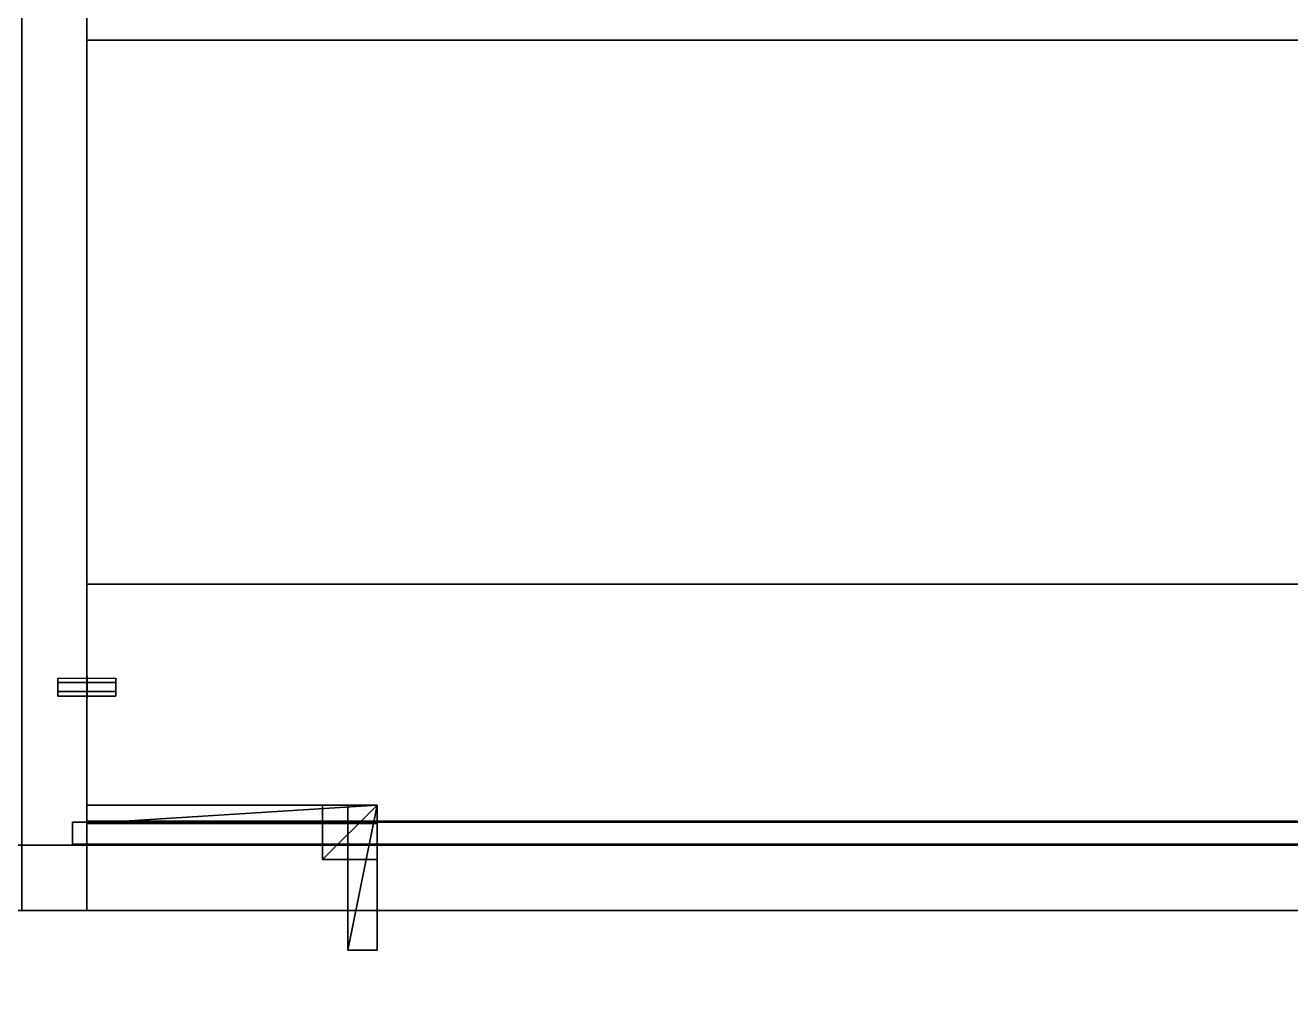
# Model space of a CAD drawing. Extents: x 0 to 5228, y -2725 to 0.
# Drawn here: x 3055.5 to 3404.5, y -2189.6 to -1920.9 of the extents above; entities that cross this region are included whole.
import ezdxf

# ---------------------------------------------------------------- set-up
doc = ezdxf.new("R2010")
doc.units = 0
for name, color, linetype in [('LAYER0', 7, 'CONTINUOUS'), ('LAYER1', 7, 'CONTINUOUS'), ('LAYER103', 7, 'CONTINUOUS'), ('LAYER107', 254, 'CONTINUOUS'), ('LAYER390', 251, 'CONTINUOUS'), ('LAYER394', 7, 'CONTINUOUS'), ('LAYER395', 7, 'CONTINUOUS'), ('LAYER397', 2, 'CONTINUOUS'), ('LAYER398', 7, 'CONTINUOUS'), ('LAYER399', 253, 'CONTINUOUS'), ('LAYER400', 253, 'CONTINUOUS'), ('LAYER401', 253, 'CONTINUOUS'), ('LAYER402', 253, 'CONTINUOUS'), ('LAYER403', 253, 'CONTINUOUS'), ('LAYER404', 253, 'CONTINUOUS'), ('LAYER405', 7, 'CONTINUOUS'), ('LAYER416', 7, 'CONTINUOUS'), ('LAYER417', 7, 'CONTINUOUS'), ('LAYER418', 7, 'CONTINUOUS'), ('LAYER420', 7, 'CONTINUOUS'), ('LAYER429', 7, 'CONTINUOUS'), ('LAYER430', 7, 'CONTINUOUS'), ('LAYER81', 7, 'CONTINUOUS'), ('LAYER82', 2, 'CONTINUOUS'), ('LAYER83', 7, 'CONTINUOUS'), ('LAYER84', 253, 'CONTINUOUS'), ('LAYER847', 7, 'CONTINUOUS'), ('LAYER85', 253, 'CONTINUOUS'), ('LAYER86', 253, 'CONTINUOUS'), ('LAYER87', 253, 'CONTINUOUS'), ('LAYER88', 253, 'CONTINUOUS'), ('LAYER89', 253, 'CONTINUOUS'), ('LAYER90', 7, 'CONTINUOUS'), ('LAYER91', 7, 'CONTINUOUS'), ('LAYER92', 7, 'CONTINUOUS'), ('LAYER94', 7, 'CONTINUOUS')]:
    doc.layers.add(name, color=color, linetype=linetype)

msp = doc.modelspace()

# ---------------------------------------------------------------- linework, layer by layer
at = {"layer": 'LAYER0', "invisible_edges": 1}
for points in [[(5227.5, 0), (0, -2725.14), (0, 0), (5227.5, 0)], [(5227.5, -2725.14, 5), (0, 0, 5), (0, -2725.14, 5), (5227.5, -2725.14, 5)], [(0, 0, 5), (5227.5, -2725.14, 5), (5227.5, 0, 5), (0, 0, 5)], [(0, -2725.14), (5227.5, 0), (5227.5, -2725.14), (0, -2725.14)]]:
    msp.add_3dface(points, dxfattribs=at)
at = {"layer": 'LAYER1'}
for points, invisible_edges in [([(5077.5, -2165, 5), (2281.5, -2315, 5), (2281.5, -2165, 5), (5077.5, -2165, 5)], 1), ([(2281.5, -2315, 5), (5077.5, -2165, 5), (5227.5, -2315, 5), (2281.5, -2315, 5)], 3), ([(2281.5, -2165, 2523), (5077.5, -2165, 5), (2281.5, -2165, 5), (2281.5, -2165, 2523)], 1), ([(5077.5, -2165, 5), (2281.5, -2165, 2523), (5077.5, -2165, 2523), (5077.5, -2165, 5)], 1)]:
    msp.add_3dface(points, dxfattribs=dict(at, invisible_edges=invisible_edges))
at = {"layer": 'LAYER103', "invisible_edges": 1}
for points in [[(3072.5, -2140.4, 2051), (3736.5, -1835, 2051), (3736.5, -2140.4, 2051), (3072.5, -2140.4, 2051)], [(3736.5, -1835, 2051), (3072.5, -2140.4, 2051), (3072.5, -1835, 2051), (3736.5, -1835, 2051)], [(3072.5, -2140.4, 2051), (3072.5, -1835, 2069), (3072.5, -1835, 2051), (3072.5, -2140.4, 2051)], [(3072.5, -1835, 2069), (3072.5, -2140.4, 2051), (3072.5, -2140.4, 2069), (3072.5, -1835, 2069)], [(3072.5, -1835, 2069), (3736.5, -2140.4, 2069), (3736.5, -1835, 2069), (3072.5, -1835, 2069)], [(3736.5, -2140.4, 2069), (3072.5, -1835, 2069), (3072.5, -2140.4, 2069), (3736.5, -2140.4, 2069)], [(3736.5, -2140.4, 2069), (3072.5, -2140.4, 2051), (3736.5, -2140.4, 2051), (3736.5, -2140.4, 2069)], [(3072.5, -2140.4, 2051), (3736.5, -2140.4, 2069), (3072.5, -2140.4, 2069), (3072.5, -2140.4, 2051)]]:
    msp.add_3dface(points, dxfattribs=at)
at = {"layer": 'LAYER107'}
for points in [[(3064.5, -2100.9, 2048.5), (3064.5, -2105.9, 2048.5), (3064.5, -2104.65, 2050.665), (3064.5, -2102.15, 2050.665)], [(3064.5, -2100.9, 2048.5), (3064.5, -2102.15, 2046.335), (3064.5, -2104.65, 2046.335), (3064.5, -2105.9, 2048.5)], [(3072.45, -2106.4, 2048.5), (3072.45, -2100.4, 2048.5), (3072.45, -2101.9, 2051.098), (3072.45, -2104.9, 2051.098)], [(3072.45, -2106.4, 2048.5), (3072.45, -2100.4, 2048.5), (3072.45, -2101.9, 2045.902), (3072.45, -2104.9, 2045.902)], [(3072.55, -2106.4, 2048.5), (3072.55, -2100.4, 2048.5), (3072.55, -2101.9, 2051.098), (3072.55, -2104.9, 2051.098)], [(3072.55, -2106.4, 2048.5), (3072.55, -2100.4, 2048.5), (3072.55, -2101.9, 2045.902), (3072.55, -2104.9, 2045.902)], [(3080.5, -2100.9, 2048.5), (3080.5, -2105.9, 2048.5), (3080.5, -2104.65, 2050.665), (3080.5, -2102.15, 2050.665)], [(3080.5, -2100.9, 2048.5), (3080.5, -2102.15, 2046.335), (3080.5, -2104.65, 2046.335), (3080.5, -2105.9, 2048.5)]]:
    msp.add_3dface(points, dxfattribs=at)
at = {"layer": 'LAYER390', "invisible_edges": 1}
for points in [[(3784.5, -2165, 1645), (3054.5, -1815, 1645), (3054.5, -2165, 1645), (3784.5, -2165, 1645)], [(3054.5, -1815, 1645), (3784.5, -2165, 1645), (3784.5, -1815, 1645), (3054.5, -1815, 1645)], [(3784.5, -1815, 1627), (3054.5, -2165, 1627), (3054.5, -1815, 1627), (3784.5, -1815, 1627)], [(3054.5, -2165, 1627), (3784.5, -1815, 1627), (3784.5, -2165, 1627), (3054.5, -2165, 1627)], [(3054.5, -2165, 1627), (3784.5, -2165, 1645), (3054.5, -2165, 1645), (3054.5, -2165, 1627)], [(3784.5, -2165, 1645), (3054.5, -2165, 1627), (3784.5, -2165, 1627), (3784.5, -2165, 1645)]]:
    msp.add_3dface(points, dxfattribs=at)
at = {"layer": 'LAYER394'}
for points, invisible_edges in [([(3784.5, -1565, 885), (2281.5, -2165, 885), (2281.5, -1565, 885), (3784.5, -1565, 885)], 3), ([(2281.5, -2165, 885), (3784.5, -1565, 885), (3784.5, -2165, 885), (2281.5, -2165, 885)], 1), ([(2281.5, -1565, 940), (2281.5, -2165, 940), (3784.5, -2165, 940), (2281.5, -1565, 940)], 5), ([(2281.5, -1565, 940), (3784.5, -2165, 940), (3784.5, -1565, 940), (2281.5, -1565, 940)], 1), ([(3784.5, -2165, 940), (2281.5, -2165, 885), (3784.5, -2165, 885), (3784.5, -2165, 940)], 1), ([(2281.5, -2165, 885), (3784.5, -2165, 940), (2281.5, -2165, 940), (2281.5, -2165, 885)], 1)]:
    msp.add_3dface(points, dxfattribs=dict(at, invisible_edges=invisible_edges))
at = {"layer": 'LAYER395'}
for points, invisible_edges in [([(3766.5, -2147, 940), (2281.5, -2165, 940), (2281.5, -2147, 940), (3766.5, -2147, 940)], 1), ([(2281.5, -2165, 940), (3766.5, -2147, 940), (3784.5, -2165, 940), (2281.5, -2165, 940)], 3), ([(2281.5, -2147, 1040), (3766.5, -2147, 940), (2281.5, -2147, 940), (2281.5, -2147, 1040)], 1), ([(3766.5, -2147, 940), (2281.5, -2147, 1040), (3766.5, -2147, 1040), (3766.5, -2147, 940)], 1), ([(3784.5, -2165, 1040), (2281.5, -2147, 1040), (2281.5, -2165, 1040), (3784.5, -2165, 1040)], 1), ([(2281.5, -2147, 1040), (3784.5, -2165, 1040), (3766.5, -2147, 1040), (2281.5, -2147, 1040)], 3), ([(3784.5, -2165, 1040), (2281.5, -2165, 940), (3784.5, -2165, 940), (3784.5, -2165, 1040)], 1), ([(2281.5, -2165, 940), (3784.5, -2165, 1040), (2281.5, -2165, 1040), (2281.5, -2165, 940)], 1)]:
    msp.add_3dface(points, dxfattribs=dict(at, invisible_edges=invisible_edges))
at = {"layer": 'LAYER397'}
for points in [[(3072.5, -2136, 821), (3072.5, -2141, 821), (3072.5, -2136, 844), (3072.5, -2136, 821)], [(3072.5, -2136, 844), (3072.5, -2141, 821), (3072.5, -2141, 844), (3072.5, -2136, 844)], [(3072.5, -2136, 844), (3072.5, -2141, 844), (3152.5, -2136, 844), (3072.5, -2136, 844)], [(3152.5, -2136, 844), (3072.5, -2141, 844), (3152.5, -2141, 844), (3152.5, -2136, 844)], [(3072.5, -2136, 844), (3152.5, -2136, 844), (3072.5, -2136, 821), (3072.5, -2136, 844)], [(3072.5, -2136, 821), (3152.5, -2136, 844), (3152.5, -2136, 821), (3072.5, -2136, 821)], [(3072.5, -2136, 821), (3152.5, -2136, 821), (3072.5, -2141, 821), (3072.5, -2136, 821)], [(3072.5, -2141, 821), (3152.5, -2136, 821), (3152.5, -2141, 821), (3072.5, -2141, 821)], [(3152.5, -2136, 844), (3152.5, -2141, 844), (3152.5, -2136, 821), (3152.5, -2136, 844)], [(3152.5, -2136, 821), (3152.5, -2141, 844), (3152.5, -2141, 821), (3152.5, -2136, 821)], [(3072.5, -2141, 821), (3152.5, -2141, 821), (3072.5, -2141, 844), (3072.5, -2141, 821)], [(3072.5, -2141, 844), (3152.5, -2141, 821), (3152.5, -2141, 844), (3072.5, -2141, 844)]]:
    msp.add_3dface(points, dxfattribs=at)
at = {"layer": 'LAYER398', "invisible_edges": 1}
for points in [[(3152.5, -2136, 821), (3072.5, -2136, 844), (3152.5, -2136, 844), (3152.5, -2136, 821)], [(3072.5, -2136, 844), (3152.5, -2136, 821), (3072.5, -2136, 821), (3072.5, -2136, 844)], [(3152.5, -2141, 844), (3072.5, -2136, 844), (3072.5, -2141, 844), (3152.5, -2141, 844)], [(3072.5, -2136, 844), (3152.5, -2141, 844), (3152.5, -2136, 844), (3072.5, -2136, 844)], [(3072.5, -2141, 821), (3072.5, -2136, 844), (3072.5, -2136, 821), (3072.5, -2141, 821)], [(3072.5, -2136, 844), (3072.5, -2141, 821), (3072.5, -2141, 844), (3072.5, -2136, 844)], [(3152.5, -2136, 821), (3072.5, -2141, 821), (3072.5, -2136, 821), (3152.5, -2136, 821)], [(3072.5, -2141, 821), (3152.5, -2136, 821), (3152.5, -2141, 821), (3072.5, -2141, 821)], [(3152.5, -2141, 844), (3152.5, -2136, 821), (3152.5, -2136, 844), (3152.5, -2141, 844)], [(3152.5, -2136, 821), (3152.5, -2141, 844), (3152.5, -2141, 821), (3152.5, -2136, 821)], [(3072.5, -2141, 821), (3152.5, -2141, 844), (3072.5, -2141, 844), (3072.5, -2141, 821)], [(3152.5, -2141, 844), (3072.5, -2141, 821), (3152.5, -2141, 821), (3152.5, -2141, 844)]]:
    msp.add_3dface(points, dxfattribs=at)
at = {"layer": 'LAYER399'}
for points in [[(3137.5, -2136, 829), (3137.5, -2151, 829), (3137.5, -2136, 844), (3137.5, -2136, 829)], [(3137.5, -2136, 844), (3137.5, -2151, 829), (3137.5, -2151, 844), (3137.5, -2136, 844)], [(3137.5, -2136, 844), (3137.5, -2151, 844), (3152.5, -2136, 844), (3137.5, -2136, 844)], [(3152.5, -2136, 844), (3137.5, -2151, 844), (3152.5, -2151, 844), (3152.5, -2136, 844)], [(3137.5, -2136, 844), (3152.5, -2136, 844), (3137.5, -2136, 829), (3137.5, -2136, 844)], [(3137.5, -2136, 829), (3152.5, -2136, 844), (3152.5, -2136, 829), (3137.5, -2136, 829)], [(3137.5, -2136, 829), (3152.5, -2136, 829), (3137.5, -2151, 829), (3137.5, -2136, 829)], [(3137.5, -2151, 829), (3152.5, -2136, 829), (3152.5, -2151, 829), (3137.5, -2151, 829)], [(3152.5, -2136, 844), (3152.5, -2151, 844), (3152.5, -2136, 829), (3152.5, -2136, 844)], [(3152.5, -2136, 829), (3152.5, -2151, 844), (3152.5, -2151, 829), (3152.5, -2136, 829)], [(3137.5, -2151, 829), (3152.5, -2151, 829), (3137.5, -2151, 844), (3137.5, -2151, 829)], [(3137.5, -2151, 844), (3152.5, -2151, 829), (3152.5, -2151, 844), (3137.5, -2151, 844)]]:
    msp.add_3dface(points, dxfattribs=at)
at = {"layer": 'LAYER400'}
for points in [[(3137.5, -2136, 829), (3137.5, -2151, 829), (3137.5, -2136, 844), (3137.5, -2136, 829)], [(3137.5, -2136, 844), (3137.5, -2151, 829), (3137.5, -2151, 844), (3137.5, -2136, 844)], [(3137.5, -2136, 844), (3137.5, -2151, 844), (3152.5, -2136, 844), (3137.5, -2136, 844)], [(3152.5, -2136, 844), (3137.5, -2151, 844), (3152.5, -2151, 844), (3152.5, -2136, 844)], [(3137.5, -2136, 844), (3152.5, -2136, 844), (3137.5, -2136, 829), (3137.5, -2136, 844)], [(3137.5, -2136, 829), (3152.5, -2136, 844), (3152.5, -2136, 829), (3137.5, -2136, 829)], [(3137.5, -2136, 829), (3152.5, -2136, 829), (3137.5, -2151, 829), (3137.5, -2136, 829)], [(3137.5, -2151, 829), (3152.5, -2136, 829), (3152.5, -2151, 829), (3137.5, -2151, 829)], [(3152.5, -2136, 844), (3152.5, -2151, 844), (3152.5, -2136, 829), (3152.5, -2136, 844)], [(3152.5, -2136, 829), (3152.5, -2151, 844), (3152.5, -2151, 829), (3152.5, -2136, 829)], [(3137.5, -2151, 829), (3152.5, -2151, 829), (3137.5, -2151, 844), (3137.5, -2151, 829)], [(3137.5, -2151, 844), (3152.5, -2151, 829), (3152.5, -2151, 844), (3137.5, -2151, 844)]]:
    msp.add_3dface(points, dxfattribs=at)
at = {"layer": 'LAYER401'}
for points in [[(3137.5, -2136, 829), (3137.5, -2151, 829), (3137.5, -2136, 844), (3137.5, -2136, 829)], [(3137.5, -2136, 844), (3137.5, -2151, 829), (3137.5, -2151, 844), (3137.5, -2136, 844)], [(3137.5, -2136, 844), (3137.5, -2151, 844), (3152.5, -2136, 844), (3137.5, -2136, 844)], [(3152.5, -2136, 844), (3137.5, -2151, 844), (3152.5, -2151, 844), (3152.5, -2136, 844)], [(3137.5, -2136, 844), (3152.5, -2136, 844), (3137.5, -2136, 829), (3137.5, -2136, 844)], [(3137.5, -2136, 829), (3152.5, -2136, 844), (3152.5, -2136, 829), (3137.5, -2136, 829)], [(3137.5, -2136, 829), (3152.5, -2136, 829), (3137.5, -2151, 829), (3137.5, -2136, 829)], [(3137.5, -2151, 829), (3152.5, -2136, 829), (3152.5, -2151, 829), (3137.5, -2151, 829)], [(3152.5, -2136, 844), (3152.5, -2151, 844), (3152.5, -2136, 829), (3152.5, -2136, 844)], [(3152.5, -2136, 829), (3152.5, -2151, 844), (3152.5, -2151, 829), (3152.5, -2136, 829)], [(3137.5, -2151, 829), (3152.5, -2151, 829), (3137.5, -2151, 844), (3137.5, -2151, 829)], [(3137.5, -2151, 844), (3152.5, -2151, 829), (3152.5, -2151, 844), (3137.5, -2151, 844)]]:
    msp.add_3dface(points, dxfattribs=at)
at = {"layer": 'LAYER402'}
for points in [[(3137.5, -2136, 829), (3137.5, -2151, 829), (3137.5, -2136, 844), (3137.5, -2136, 829)], [(3137.5, -2136, 844), (3137.5, -2151, 829), (3137.5, -2151, 844), (3137.5, -2136, 844)], [(3137.5, -2136, 844), (3137.5, -2151, 844), (3152.5, -2136, 844), (3137.5, -2136, 844)], [(3152.5, -2136, 844), (3137.5, -2151, 844), (3152.5, -2151, 844), (3152.5, -2136, 844)], [(3137.5, -2136, 844), (3152.5, -2136, 844), (3137.5, -2136, 829), (3137.5, -2136, 844)], [(3137.5, -2136, 829), (3152.5, -2136, 844), (3152.5, -2136, 829), (3137.5, -2136, 829)], [(3137.5, -2136, 829), (3152.5, -2136, 829), (3137.5, -2151, 829), (3137.5, -2136, 829)], [(3137.5, -2151, 829), (3152.5, -2136, 829), (3152.5, -2151, 829), (3137.5, -2151, 829)], [(3152.5, -2136, 844), (3152.5, -2151, 844), (3152.5, -2136, 829), (3152.5, -2136, 844)], [(3152.5, -2136, 829), (3152.5, -2151, 844), (3152.5, -2151, 829), (3152.5, -2136, 829)], [(3137.5, -2151, 829), (3152.5, -2151, 829), (3137.5, -2151, 844), (3137.5, -2151, 829)], [(3137.5, -2151, 844), (3152.5, -2151, 829), (3152.5, -2151, 844), (3137.5, -2151, 844)]]:
    msp.add_3dface(points, dxfattribs=at)
at = {"layer": 'LAYER403'}
for points in [[(3144.5, -2136, 836), (3144.5, -2176, 836), (3144.5, -2136, 844), (3144.5, -2136, 836)], [(3144.5, -2136, 844), (3144.5, -2176, 836), (3144.5, -2176, 844), (3144.5, -2136, 844)], [(3144.5, -2136, 844), (3144.5, -2176, 844), (3152.5, -2136, 844), (3144.5, -2136, 844)], [(3152.5, -2136, 844), (3144.5, -2176, 844), (3152.5, -2176, 844), (3152.5, -2136, 844)], [(3144.5, -2136, 844), (3152.5, -2136, 844), (3144.5, -2136, 836), (3144.5, -2136, 844)], [(3144.5, -2136, 836), (3152.5, -2136, 844), (3152.5, -2136, 836), (3144.5, -2136, 836)], [(3144.5, -2136, 836), (3152.5, -2136, 836), (3144.5, -2176, 836), (3144.5, -2136, 836)], [(3144.5, -2176, 836), (3152.5, -2136, 836), (3152.5, -2176, 836), (3144.5, -2176, 836)], [(3152.5, -2136, 844), (3152.5, -2176, 844), (3152.5, -2136, 836), (3152.5, -2136, 844)], [(3152.5, -2136, 836), (3152.5, -2176, 844), (3152.5, -2176, 836), (3152.5, -2136, 836)], [(3144.5, -2176, 836), (3152.5, -2176, 836), (3144.5, -2176, 844), (3144.5, -2176, 836)], [(3144.5, -2176, 844), (3152.5, -2176, 836), (3152.5, -2176, 844), (3144.5, -2176, 844)]]:
    msp.add_3dface(points, dxfattribs=at)
at = {"layer": 'LAYER404'}
for points in [[(3072.5, -2136, 828), (3072.5, -2141, 828), (3072.5, -2136, 844), (3072.5, -2136, 828)], [(3072.5, -2136, 844), (3072.5, -2141, 828), (3072.5, -2141, 844), (3072.5, -2136, 844)], [(3072.5, -2136, 844), (3072.5, -2141, 844), (3152.5, -2136, 844), (3072.5, -2136, 844)], [(3152.5, -2136, 844), (3072.5, -2141, 844), (3152.5, -2141, 844), (3152.5, -2136, 844)], [(3072.5, -2136, 844), (3152.5, -2136, 844), (3072.5, -2136, 828), (3072.5, -2136, 844)], [(3072.5, -2136, 828), (3152.5, -2136, 844), (3152.5, -2136, 828), (3072.5, -2136, 828)], [(3072.5, -2136, 828), (3152.5, -2136, 828), (3072.5, -2141, 828), (3072.5, -2136, 828)], [(3072.5, -2141, 828), (3152.5, -2136, 828), (3152.5, -2141, 828), (3072.5, -2141, 828)], [(3152.5, -2136, 844), (3152.5, -2141, 844), (3152.5, -2136, 828), (3152.5, -2136, 844)], [(3152.5, -2136, 828), (3152.5, -2141, 844), (3152.5, -2141, 828), (3152.5, -2136, 828)], [(3072.5, -2141, 828), (3152.5, -2141, 828), (3072.5, -2141, 844), (3072.5, -2141, 828)], [(3072.5, -2141, 844), (3152.5, -2141, 828), (3152.5, -2141, 844), (3072.5, -2141, 844)]]:
    msp.add_3dface(points, dxfattribs=at)
at = {"layer": 'LAYER405', "invisible_edges": 1}
for points in [[(3072.5, -2165, 156), (3736.5, -1595, 156), (3736.5, -2165, 156), (3072.5, -2165, 156)], [(3736.5, -1595, 156), (3072.5, -2165, 156), (3072.5, -1595, 156), (3736.5, -1595, 156)], [(3072.5, -2165, 156), (3072.5, -1595, 174), (3072.5, -1595, 156), (3072.5, -2165, 156)], [(3072.5, -1595, 174), (3072.5, -2165, 156), (3072.5, -2165, 174), (3072.5, -1595, 174)], [(3072.5, -1595, 174), (3736.5, -2165, 174), (3736.5, -1595, 174), (3072.5, -1595, 174)], [(3736.5, -2165, 174), (3072.5, -1595, 174), (3072.5, -2165, 174), (3736.5, -2165, 174)], [(3736.5, -2165, 174), (3072.5, -2165, 156), (3736.5, -2165, 156), (3736.5, -2165, 174)], [(3072.5, -2165, 156), (3736.5, -2165, 174), (3072.5, -2165, 174), (3072.5, -2165, 156)]]:
    msp.add_3dface(points, dxfattribs=at)
at = {"layer": 'LAYER416', "invisible_edges": 1}
for points in [[(3736.5, -2075, 235), (3072.5, -1925, 235), (3072.5, -2075, 235), (3736.5, -2075, 235)], [(3072.5, -1925, 235), (3736.5, -2075, 235), (3736.5, -1925, 235), (3072.5, -1925, 235)], [(3072.5, -2075, 217), (3072.5, -1925, 235), (3072.5, -1925, 217), (3072.5, -2075, 217)], [(3072.5, -1925, 235), (3072.5, -2075, 217), (3072.5, -2075, 235), (3072.5, -1925, 235)], [(3736.5, -1925, 217), (3072.5, -1925, 235), (3736.5, -1925, 235), (3736.5, -1925, 217)], [(3072.5, -1925, 235), (3736.5, -1925, 217), (3072.5, -1925, 217), (3072.5, -1925, 235)], [(3736.5, -1925, 217), (3072.5, -2075, 217), (3072.5, -1925, 217), (3736.5, -1925, 217)], [(3072.5, -2075, 217), (3736.5, -1925, 217), (3736.5, -2075, 217), (3072.5, -2075, 217)], [(3072.5, -2075, 217), (3736.5, -2075, 235), (3072.5, -2075, 235), (3072.5, -2075, 217)], [(3736.5, -2075, 235), (3072.5, -2075, 217), (3736.5, -2075, 217), (3736.5, -2075, 235)]]:
    msp.add_3dface(points, dxfattribs=at)
at = {"layer": 'LAYER417', "invisible_edges": 1}
for points in [[(3736.5, -2075, 217), (3072.5, -1925, 217), (3072.5, -2075, 217), (3736.5, -2075, 217)], [(3072.5, -1925, 217), (3736.5, -2075, 217), (3736.5, -1925, 217), (3072.5, -1925, 217)], [(3072.5, -2075, 199), (3072.5, -1925, 217), (3072.5, -1925, 199), (3072.5, -2075, 199)], [(3072.5, -1925, 217), (3072.5, -2075, 199), (3072.5, -2075, 217), (3072.5, -1925, 217)], [(3736.5, -1925, 199), (3072.5, -1925, 217), (3736.5, -1925, 217), (3736.5, -1925, 199)], [(3072.5, -1925, 217), (3736.5, -1925, 199), (3072.5, -1925, 199), (3072.5, -1925, 217)], [(3736.5, -1925, 199), (3072.5, -2075, 199), (3072.5, -1925, 199), (3736.5, -1925, 199)], [(3072.5, -2075, 199), (3736.5, -1925, 199), (3736.5, -2075, 199), (3072.5, -2075, 199)], [(3072.5, -2075, 199), (3736.5, -2075, 217), (3072.5, -2075, 217), (3072.5, -2075, 199)], [(3736.5, -2075, 217), (3072.5, -2075, 199), (3736.5, -2075, 199), (3736.5, -2075, 217)]]:
    msp.add_3dface(points, dxfattribs=at)
at = {"layer": 'LAYER418', "invisible_edges": 1}
for points in [[(3736.5, -2075, 253), (3072.5, -1925, 253), (3072.5, -2075, 253), (3736.5, -2075, 253)], [(3072.5, -1925, 253), (3736.5, -2075, 253), (3736.5, -1925, 253), (3072.5, -1925, 253)], [(3072.5, -2075, 235), (3072.5, -1925, 253), (3072.5, -1925, 235), (3072.5, -2075, 235)], [(3072.5, -1925, 253), (3072.5, -2075, 235), (3072.5, -2075, 253), (3072.5, -1925, 253)], [(3736.5, -1925, 235), (3072.5, -1925, 253), (3736.5, -1925, 253), (3736.5, -1925, 235)], [(3072.5, -1925, 253), (3736.5, -1925, 235), (3072.5, -1925, 235), (3072.5, -1925, 253)], [(3736.5, -1925, 235), (3072.5, -2075, 235), (3072.5, -1925, 235), (3736.5, -1925, 235)], [(3072.5, -2075, 235), (3736.5, -1925, 235), (3736.5, -2075, 235), (3072.5, -2075, 235)], [(3072.5, -2075, 235), (3736.5, -2075, 253), (3072.5, -2075, 253), (3072.5, -2075, 235)], [(3736.5, -2075, 253), (3072.5, -2075, 235), (3736.5, -2075, 235), (3736.5, -2075, 253)]]:
    msp.add_3dface(points, dxfattribs=at)
at = {"layer": 'LAYER420', "invisible_edges": 1}
for points in [[(3072.5, -2165, 155), (3054.5, -1595, 155), (3072.5, -1595, 155), (3072.5, -2165, 155)], [(3054.5, -1595, 155), (3072.5, -2165, 155), (3054.5, -2165, 155), (3054.5, -1595, 155)], [(3054.5, -2165, 885), (3072.5, -1595, 885), (3054.5, -1595, 885), (3054.5, -2165, 885)], [(3072.5, -1595, 885), (3054.5, -2165, 885), (3072.5, -2165, 885), (3072.5, -1595, 885)], [(3072.5, -2165, 155), (3072.5, -1595, 885), (3072.5, -2165, 885), (3072.5, -2165, 155)], [(3072.5, -1595, 885), (3072.5, -2165, 155), (3072.5, -1595, 155), (3072.5, -1595, 885)], [(3054.5, -2165, 885), (3072.5, -2165, 155), (3072.5, -2165, 885), (3054.5, -2165, 885)], [(3072.5, -2165, 155), (3054.5, -2165, 885), (3054.5, -2165, 155), (3072.5, -2165, 155)]]:
    msp.add_3dface(points, dxfattribs=at)
at = {"layer": 'LAYER429', "invisible_edges": 1}
for points in [[(3068.5, -2140.7, 170), (3068.5, -2146.7, 884.5), (3068.5, -2140.7, 884.5), (3068.5, -2140.7, 170)], [(3068.5, -2146.7, 884.5), (3068.5, -2140.7, 170), (3068.5, -2146.7, 170), (3068.5, -2146.7, 884.5)], [(3740.5, -2140.7, 884.5), (3068.5, -2146.7, 884.5), (3740.5, -2146.7, 884.5), (3740.5, -2140.7, 884.5)], [(3068.5, -2146.7, 884.5), (3740.5, -2140.7, 884.5), (3068.5, -2140.7, 884.5), (3068.5, -2146.7, 884.5)], [(3068.5, -2140.7, 170), (3740.5, -2146.7, 170), (3068.5, -2146.7, 170), (3068.5, -2140.7, 170)], [(3740.5, -2146.7, 170), (3068.5, -2140.7, 170), (3740.5, -2140.7, 170), (3740.5, -2146.7, 170)], [(3740.5, -2140.7, 884.5), (3068.5, -2140.7, 170), (3068.5, -2140.7, 884.5), (3740.5, -2140.7, 884.5)], [(3068.5, -2140.7, 170), (3740.5, -2140.7, 884.5), (3740.5, -2140.7, 170), (3068.5, -2140.7, 170)], [(3740.5, -2146.7, 170), (3068.5, -2146.7, 884.5), (3068.5, -2146.7, 170), (3740.5, -2146.7, 170)], [(3068.5, -2146.7, 884.5), (3740.5, -2146.7, 170), (3740.5, -2146.7, 884.5), (3068.5, -2146.7, 884.5)]]:
    msp.add_3dface(points, dxfattribs=at)
at = {"layer": 'LAYER430', "invisible_edges": 1}
for points in [[(3072.5, -2147, 764.5), (3072.5, -2165, 884.5), (3072.5, -2147, 884.5), (3072.5, -2147, 764.5)], [(3072.5, -2165, 884.5), (3072.5, -2147, 764.5), (3072.5, -2165, 764.5), (3072.5, -2165, 884.5)], [(3736.5, -2147, 884.5), (3072.5, -2165, 884.5), (3736.5, -2165, 884.5), (3736.5, -2147, 884.5)], [(3072.5, -2165, 884.5), (3736.5, -2147, 884.5), (3072.5, -2147, 884.5), (3072.5, -2165, 884.5)], [(3072.5, -2147, 764.5), (3736.5, -2165, 764.5), (3072.5, -2165, 764.5), (3072.5, -2147, 764.5)], [(3736.5, -2165, 764.5), (3072.5, -2147, 764.5), (3736.5, -2147, 764.5), (3736.5, -2165, 764.5)], [(3736.5, -2147, 884.5), (3072.5, -2147, 764.5), (3072.5, -2147, 884.5), (3736.5, -2147, 884.5)], [(3072.5, -2147, 764.5), (3736.5, -2147, 884.5), (3736.5, -2147, 764.5), (3072.5, -2147, 764.5)], [(3736.5, -2165, 764.5), (3072.5, -2165, 884.5), (3072.5, -2165, 764.5), (3736.5, -2165, 764.5)], [(3072.5, -2165, 884.5), (3736.5, -2165, 764.5), (3736.5, -2165, 884.5), (3072.5, -2165, 884.5)]]:
    msp.add_3dface(points, dxfattribs=at)
at = {"layer": 'LAYER81', "invisible_edges": 1}
for points in [[(3072.5, -2147, 2336), (3736.5, -2165, 2336), (3072.5, -2165, 2336), (3072.5, -2147, 2336)], [(3736.5, -2165, 2336), (3072.5, -2147, 2336), (3736.5, -2147, 2336), (3736.5, -2165, 2336)], [(3072.5, -2165, 2456), (3072.5, -2147, 2336), (3072.5, -2165, 2336), (3072.5, -2165, 2456)], [(3072.5, -2147, 2336), (3072.5, -2165, 2456), (3072.5, -2147, 2456), (3072.5, -2147, 2336)], [(3736.5, -2147, 2456), (3072.5, -2165, 2456), (3736.5, -2165, 2456), (3736.5, -2147, 2456)], [(3072.5, -2165, 2456), (3736.5, -2147, 2456), (3072.5, -2147, 2456), (3072.5, -2165, 2456)], [(3072.5, -2147, 2336), (3736.5, -2147, 2456), (3736.5, -2147, 2336), (3072.5, -2147, 2336)], [(3736.5, -2147, 2456), (3072.5, -2147, 2336), (3072.5, -2147, 2456), (3736.5, -2147, 2456)], [(3072.5, -2165, 2456), (3736.5, -2165, 2336), (3736.5, -2165, 2456), (3072.5, -2165, 2456)], [(3736.5, -2165, 2336), (3072.5, -2165, 2456), (3072.5, -2165, 2336), (3736.5, -2165, 2336)]]:
    msp.add_3dface(points, dxfattribs=at)
at = {"layer": 'LAYER82'}
for points in [[(3072.5, -2136, 2410), (3072.5, -2141, 2410), (3072.5, -2136, 2433), (3072.5, -2136, 2410)], [(3072.5, -2136, 2433), (3072.5, -2141, 2410), (3072.5, -2141, 2433), (3072.5, -2136, 2433)], [(3072.5, -2136, 2433), (3072.5, -2141, 2433), (3152.5, -2136, 2433), (3072.5, -2136, 2433)], [(3152.5, -2136, 2433), (3072.5, -2141, 2433), (3152.5, -2141, 2433), (3152.5, -2136, 2433)], [(3072.5, -2136, 2433), (3152.5, -2136, 2433), (3072.5, -2136, 2410), (3072.5, -2136, 2433)], [(3072.5, -2136, 2410), (3152.5, -2136, 2433), (3152.5, -2136, 2410), (3072.5, -2136, 2410)], [(3072.5, -2136, 2410), (3152.5, -2136, 2410), (3072.5, -2141, 2410), (3072.5, -2136, 2410)], [(3072.5, -2141, 2410), (3152.5, -2136, 2410), (3152.5, -2141, 2410), (3072.5, -2141, 2410)], [(3152.5, -2136, 2433), (3152.5, -2141, 2433), (3152.5, -2136, 2410), (3152.5, -2136, 2433)], [(3152.5, -2136, 2410), (3152.5, -2141, 2433), (3152.5, -2141, 2410), (3152.5, -2136, 2410)], [(3072.5, -2141, 2410), (3152.5, -2141, 2410), (3072.5, -2141, 2433), (3072.5, -2141, 2410)], [(3072.5, -2141, 2433), (3152.5, -2141, 2410), (3152.5, -2141, 2433), (3072.5, -2141, 2433)]]:
    msp.add_3dface(points, dxfattribs=at)
at = {"layer": 'LAYER83', "invisible_edges": 1}
for points in [[(3152.5, -2136, 2410), (3072.5, -2136, 2433), (3152.5, -2136, 2433), (3152.5, -2136, 2410)], [(3072.5, -2136, 2433), (3152.5, -2136, 2410), (3072.5, -2136, 2410), (3072.5, -2136, 2433)], [(3152.5, -2141, 2433), (3072.5, -2136, 2433), (3072.5, -2141, 2433), (3152.5, -2141, 2433)], [(3072.5, -2136, 2433), (3152.5, -2141, 2433), (3152.5, -2136, 2433), (3072.5, -2136, 2433)], [(3072.5, -2141, 2410), (3072.5, -2136, 2433), (3072.5, -2136, 2410), (3072.5, -2141, 2410)], [(3072.5, -2136, 2433), (3072.5, -2141, 2410), (3072.5, -2141, 2433), (3072.5, -2136, 2433)], [(3152.5, -2136, 2410), (3072.5, -2141, 2410), (3072.5, -2136, 2410), (3152.5, -2136, 2410)], [(3072.5, -2141, 2410), (3152.5, -2136, 2410), (3152.5, -2141, 2410), (3072.5, -2141, 2410)], [(3152.5, -2141, 2433), (3152.5, -2136, 2410), (3152.5, -2136, 2433), (3152.5, -2141, 2433)], [(3152.5, -2136, 2410), (3152.5, -2141, 2433), (3152.5, -2141, 2410), (3152.5, -2136, 2410)], [(3072.5, -2141, 2410), (3152.5, -2141, 2433), (3072.5, -2141, 2433), (3072.5, -2141, 2410)], [(3152.5, -2141, 2433), (3072.5, -2141, 2410), (3152.5, -2141, 2410), (3152.5, -2141, 2433)]]:
    msp.add_3dface(points, dxfattribs=at)
at = {"layer": 'LAYER84'}
for points in [[(3137.5, -2136, 2418), (3137.5, -2151, 2418), (3137.5, -2136, 2433), (3137.5, -2136, 2418)], [(3137.5, -2136, 2433), (3137.5, -2151, 2418), (3137.5, -2151, 2433), (3137.5, -2136, 2433)], [(3137.5, -2136, 2433), (3137.5, -2151, 2433), (3152.5, -2136, 2433), (3137.5, -2136, 2433)], [(3152.5, -2136, 2433), (3137.5, -2151, 2433), (3152.5, -2151, 2433), (3152.5, -2136, 2433)], [(3137.5, -2136, 2433), (3152.5, -2136, 2433), (3137.5, -2136, 2418), (3137.5, -2136, 2433)], [(3137.5, -2136, 2418), (3152.5, -2136, 2433), (3152.5, -2136, 2418), (3137.5, -2136, 2418)], [(3137.5, -2136, 2418), (3152.5, -2136, 2418), (3137.5, -2151, 2418), (3137.5, -2136, 2418)], [(3137.5, -2151, 2418), (3152.5, -2136, 2418), (3152.5, -2151, 2418), (3137.5, -2151, 2418)], [(3152.5, -2136, 2433), (3152.5, -2151, 2433), (3152.5, -2136, 2418), (3152.5, -2136, 2433)], [(3152.5, -2136, 2418), (3152.5, -2151, 2433), (3152.5, -2151, 2418), (3152.5, -2136, 2418)], [(3137.5, -2151, 2418), (3152.5, -2151, 2418), (3137.5, -2151, 2433), (3137.5, -2151, 2418)], [(3137.5, -2151, 2433), (3152.5, -2151, 2418), (3152.5, -2151, 2433), (3137.5, -2151, 2433)]]:
    msp.add_3dface(points, dxfattribs=at)
at = {"layer": 'LAYER847'}
for points, invisible_edges in [([(3784.5, -2165, 5), (2085.5, -1897, 5), (2324.5, -1615, 5), (3784.5, -2165, 5)], 5), ([(2085.5, -1897, 155), (3784.5, -2165, 155), (2324.5, -1615, 155), (2085.5, -1897, 155)], 3), ([(3784.5, -2165, 5), (2324.5, -1615, 5), (3784.5, -1615, 5), (3784.5, -2165, 5)], 1), ([(2324.5, -1615, 155), (3784.5, -2165, 155), (3784.5, -1615, 155), (2324.5, -1615, 155)], 1), ([(1005.5, -2165, 5), (2085.5, -1897, 5), (3784.5, -2165, 5), (1005.5, -2165, 5)], 3), ([(3784.5, -2165, 155), (1005.5, -1897, 155), (1005.5, -2165, 155), (3784.5, -2165, 155)], 1), ([(1005.5, -1897, 155), (3784.5, -2165, 155), (2085.5, -1897, 155), (1005.5, -1897, 155)], 3), ([(3784.5, -2165, 155), (1005.5, -2165, 5), (3784.5, -2165, 5), (3784.5, -2165, 155)], 1), ([(1005.5, -2165, 5), (3784.5, -2165, 155), (1005.5, -2165, 155), (1005.5, -2165, 5)], 1)]:
    msp.add_3dface(points, dxfattribs=dict(at, invisible_edges=invisible_edges))
at = {"layer": 'LAYER85'}
for points in [[(3137.5, -2136, 2418), (3137.5, -2151, 2418), (3137.5, -2136, 2433), (3137.5, -2136, 2418)], [(3137.5, -2136, 2433), (3137.5, -2151, 2418), (3137.5, -2151, 2433), (3137.5, -2136, 2433)], [(3137.5, -2136, 2433), (3137.5, -2151, 2433), (3152.5, -2136, 2433), (3137.5, -2136, 2433)], [(3152.5, -2136, 2433), (3137.5, -2151, 2433), (3152.5, -2151, 2433), (3152.5, -2136, 2433)], [(3137.5, -2136, 2433), (3152.5, -2136, 2433), (3137.5, -2136, 2418), (3137.5, -2136, 2433)], [(3137.5, -2136, 2418), (3152.5, -2136, 2433), (3152.5, -2136, 2418), (3137.5, -2136, 2418)], [(3137.5, -2136, 2418), (3152.5, -2136, 2418), (3137.5, -2151, 2418), (3137.5, -2136, 2418)], [(3137.5, -2151, 2418), (3152.5, -2136, 2418), (3152.5, -2151, 2418), (3137.5, -2151, 2418)], [(3152.5, -2136, 2433), (3152.5, -2151, 2433), (3152.5, -2136, 2418), (3152.5, -2136, 2433)], [(3152.5, -2136, 2418), (3152.5, -2151, 2433), (3152.5, -2151, 2418), (3152.5, -2136, 2418)], [(3137.5, -2151, 2418), (3152.5, -2151, 2418), (3137.5, -2151, 2433), (3137.5, -2151, 2418)], [(3137.5, -2151, 2433), (3152.5, -2151, 2418), (3152.5, -2151, 2433), (3137.5, -2151, 2433)]]:
    msp.add_3dface(points, dxfattribs=at)
at = {"layer": 'LAYER86'}
for points in [[(3137.5, -2136, 2418), (3137.5, -2151, 2418), (3137.5, -2136, 2433), (3137.5, -2136, 2418)], [(3137.5, -2136, 2433), (3137.5, -2151, 2418), (3137.5, -2151, 2433), (3137.5, -2136, 2433)], [(3137.5, -2136, 2433), (3137.5, -2151, 2433), (3152.5, -2136, 2433), (3137.5, -2136, 2433)], [(3152.5, -2136, 2433), (3137.5, -2151, 2433), (3152.5, -2151, 2433), (3152.5, -2136, 2433)], [(3137.5, -2136, 2433), (3152.5, -2136, 2433), (3137.5, -2136, 2418), (3137.5, -2136, 2433)], [(3137.5, -2136, 2418), (3152.5, -2136, 2433), (3152.5, -2136, 2418), (3137.5, -2136, 2418)], [(3137.5, -2136, 2418), (3152.5, -2136, 2418), (3137.5, -2151, 2418), (3137.5, -2136, 2418)], [(3137.5, -2151, 2418), (3152.5, -2136, 2418), (3152.5, -2151, 2418), (3137.5, -2151, 2418)], [(3152.5, -2136, 2433), (3152.5, -2151, 2433), (3152.5, -2136, 2418), (3152.5, -2136, 2433)], [(3152.5, -2136, 2418), (3152.5, -2151, 2433), (3152.5, -2151, 2418), (3152.5, -2136, 2418)], [(3137.5, -2151, 2418), (3152.5, -2151, 2418), (3137.5, -2151, 2433), (3137.5, -2151, 2418)], [(3137.5, -2151, 2433), (3152.5, -2151, 2418), (3152.5, -2151, 2433), (3137.5, -2151, 2433)]]:
    msp.add_3dface(points, dxfattribs=at)
at = {"layer": 'LAYER87'}
for points in [[(3137.5, -2136, 2418), (3137.5, -2151, 2418), (3137.5, -2136, 2433), (3137.5, -2136, 2418)], [(3137.5, -2136, 2433), (3137.5, -2151, 2418), (3137.5, -2151, 2433), (3137.5, -2136, 2433)], [(3137.5, -2136, 2433), (3137.5, -2151, 2433), (3152.5, -2136, 2433), (3137.5, -2136, 2433)], [(3152.5, -2136, 2433), (3137.5, -2151, 2433), (3152.5, -2151, 2433), (3152.5, -2136, 2433)], [(3137.5, -2136, 2433), (3152.5, -2136, 2433), (3137.5, -2136, 2418), (3137.5, -2136, 2433)], [(3137.5, -2136, 2418), (3152.5, -2136, 2433), (3152.5, -2136, 2418), (3137.5, -2136, 2418)], [(3137.5, -2136, 2418), (3152.5, -2136, 2418), (3137.5, -2151, 2418), (3137.5, -2136, 2418)], [(3137.5, -2151, 2418), (3152.5, -2136, 2418), (3152.5, -2151, 2418), (3137.5, -2151, 2418)], [(3152.5, -2136, 2433), (3152.5, -2151, 2433), (3152.5, -2136, 2418), (3152.5, -2136, 2433)], [(3152.5, -2136, 2418), (3152.5, -2151, 2433), (3152.5, -2151, 2418), (3152.5, -2136, 2418)], [(3137.5, -2151, 2418), (3152.5, -2151, 2418), (3137.5, -2151, 2433), (3137.5, -2151, 2418)], [(3137.5, -2151, 2433), (3152.5, -2151, 2418), (3152.5, -2151, 2433), (3137.5, -2151, 2433)]]:
    msp.add_3dface(points, dxfattribs=at)
at = {"layer": 'LAYER88'}
for points in [[(3144.5, -2136, 2425), (3144.5, -2176, 2425), (3144.5, -2136, 2433), (3144.5, -2136, 2425)], [(3144.5, -2136, 2433), (3144.5, -2176, 2425), (3144.5, -2176, 2433), (3144.5, -2136, 2433)], [(3144.5, -2136, 2433), (3144.5, -2176, 2433), (3152.5, -2136, 2433), (3144.5, -2136, 2433)], [(3152.5, -2136, 2433), (3144.5, -2176, 2433), (3152.5, -2176, 2433), (3152.5, -2136, 2433)], [(3144.5, -2136, 2433), (3152.5, -2136, 2433), (3144.5, -2136, 2425), (3144.5, -2136, 2433)], [(3144.5, -2136, 2425), (3152.5, -2136, 2433), (3152.5, -2136, 2425), (3144.5, -2136, 2425)], [(3144.5, -2136, 2425), (3152.5, -2136, 2425), (3144.5, -2176, 2425), (3144.5, -2136, 2425)], [(3144.5, -2176, 2425), (3152.5, -2136, 2425), (3152.5, -2176, 2425), (3144.5, -2176, 2425)], [(3152.5, -2136, 2433), (3152.5, -2176, 2433), (3152.5, -2136, 2425), (3152.5, -2136, 2433)], [(3152.5, -2136, 2425), (3152.5, -2176, 2433), (3152.5, -2176, 2425), (3152.5, -2136, 2425)], [(3144.5, -2176, 2425), (3152.5, -2176, 2425), (3144.5, -2176, 2433), (3144.5, -2176, 2425)], [(3144.5, -2176, 2433), (3152.5, -2176, 2425), (3152.5, -2176, 2433), (3144.5, -2176, 2433)]]:
    msp.add_3dface(points, dxfattribs=at)
at = {"layer": 'LAYER89'}
for points in [[(3072.5, -2136, 2417), (3072.5, -2141, 2417), (3072.5, -2136, 2433), (3072.5, -2136, 2417)], [(3072.5, -2136, 2433), (3072.5, -2141, 2417), (3072.5, -2141, 2433), (3072.5, -2136, 2433)], [(3072.5, -2136, 2433), (3072.5, -2141, 2433), (3152.5, -2136, 2433), (3072.5, -2136, 2433)], [(3152.5, -2136, 2433), (3072.5, -2141, 2433), (3152.5, -2141, 2433), (3152.5, -2136, 2433)], [(3072.5, -2136, 2433), (3152.5, -2136, 2433), (3072.5, -2136, 2417), (3072.5, -2136, 2433)], [(3072.5, -2136, 2417), (3152.5, -2136, 2433), (3152.5, -2136, 2417), (3072.5, -2136, 2417)], [(3072.5, -2136, 2417), (3152.5, -2136, 2417), (3072.5, -2141, 2417), (3072.5, -2136, 2417)], [(3072.5, -2141, 2417), (3152.5, -2136, 2417), (3152.5, -2141, 2417), (3072.5, -2141, 2417)], [(3152.5, -2136, 2433), (3152.5, -2141, 2433), (3152.5, -2136, 2417), (3152.5, -2136, 2433)], [(3152.5, -2136, 2417), (3152.5, -2141, 2433), (3152.5, -2141, 2417), (3152.5, -2136, 2417)], [(3072.5, -2141, 2417), (3152.5, -2141, 2417), (3072.5, -2141, 2433), (3072.5, -2141, 2417)], [(3072.5, -2141, 2433), (3152.5, -2141, 2417), (3152.5, -2141, 2433), (3072.5, -2141, 2433)]]:
    msp.add_3dface(points, dxfattribs=at)
at = {"layer": 'LAYER90', "invisible_edges": 1}
for points in [[(3736.5, -2165, 2474), (3072.5, -1815, 2474), (3072.5, -2165, 2474), (3736.5, -2165, 2474)], [(3072.5, -1815, 2474), (3736.5, -2165, 2474), (3736.5, -1815, 2474), (3072.5, -1815, 2474)], [(3072.5, -2165, 2456), (3072.5, -1815, 2474), (3072.5, -1815, 2456), (3072.5, -2165, 2456)], [(3072.5, -1815, 2474), (3072.5, -2165, 2456), (3072.5, -2165, 2474), (3072.5, -1815, 2474)], [(3736.5, -1815, 2456), (3072.5, -2165, 2456), (3072.5, -1815, 2456), (3736.5, -1815, 2456)], [(3072.5, -2165, 2456), (3736.5, -1815, 2456), (3736.5, -2165, 2456), (3072.5, -2165, 2456)], [(3072.5, -2165, 2456), (3736.5, -2165, 2474), (3072.5, -2165, 2474), (3072.5, -2165, 2456)], [(3736.5, -2165, 2474), (3072.5, -2165, 2456), (3736.5, -2165, 2456), (3736.5, -2165, 2474)]]:
    msp.add_3dface(points, dxfattribs=at)
at = {"layer": 'LAYER91', "invisible_edges": 1}
for points in [[(3072.5, -2165, 1646), (3736.5, -1815, 1646), (3736.5, -2165, 1646), (3072.5, -2165, 1646)], [(3736.5, -1815, 1646), (3072.5, -2165, 1646), (3072.5, -1815, 1646), (3736.5, -1815, 1646)], [(3072.5, -2165, 1646), (3072.5, -1815, 1664), (3072.5, -1815, 1646), (3072.5, -2165, 1646)], [(3072.5, -1815, 1664), (3072.5, -2165, 1646), (3072.5, -2165, 1664), (3072.5, -1815, 1664)], [(3072.5, -1815, 1664), (3736.5, -2165, 1664), (3736.5, -1815, 1664), (3072.5, -1815, 1664)], [(3736.5, -2165, 1664), (3072.5, -1815, 1664), (3072.5, -2165, 1664), (3736.5, -2165, 1664)], [(3736.5, -2165, 1664), (3072.5, -2165, 1646), (3736.5, -2165, 1646), (3736.5, -2165, 1664)], [(3072.5, -2165, 1646), (3736.5, -2165, 1664), (3072.5, -2165, 1664), (3072.5, -2165, 1646)]]:
    msp.add_3dface(points, dxfattribs=at)
at = {"layer": 'LAYER92', "invisible_edges": 1}
for points in [[(3068.5, -2140.7, 1660), (3068.5, -2146.7, 2460), (3068.5, -2140.7, 2460), (3068.5, -2140.7, 1660)], [(3068.5, -2146.7, 2460), (3068.5, -2140.7, 1660), (3068.5, -2146.7, 1660), (3068.5, -2146.7, 2460)], [(3740.5, -2140.7, 2460), (3068.5, -2146.7, 2460), (3740.5, -2146.7, 2460), (3740.5, -2140.7, 2460)], [(3068.5, -2146.7, 2460), (3740.5, -2140.7, 2460), (3068.5, -2140.7, 2460), (3068.5, -2146.7, 2460)], [(3068.5, -2140.7, 1660), (3740.5, -2146.7, 1660), (3068.5, -2146.7, 1660), (3068.5, -2140.7, 1660)], [(3740.5, -2146.7, 1660), (3068.5, -2140.7, 1660), (3740.5, -2140.7, 1660), (3740.5, -2146.7, 1660)], [(3740.5, -2140.7, 2460), (3068.5, -2140.7, 1660), (3068.5, -2140.7, 2460), (3740.5, -2140.7, 2460)], [(3068.5, -2140.7, 1660), (3740.5, -2140.7, 2460), (3740.5, -2140.7, 1660), (3068.5, -2140.7, 1660)], [(3740.5, -2146.7, 1660), (3068.5, -2146.7, 2460), (3068.5, -2146.7, 1660), (3740.5, -2146.7, 1660)], [(3068.5, -2146.7, 2460), (3740.5, -2146.7, 1660), (3740.5, -2146.7, 2460), (3068.5, -2146.7, 2460)]]:
    msp.add_3dface(points, dxfattribs=at)
at = {"layer": 'LAYER94', "invisible_edges": 1}
for points in [[(3072.5, -2165, 1645), (3054.5, -1815, 1645), (3072.5, -1815, 1645), (3072.5, -2165, 1645)], [(3054.5, -1815, 1645), (3072.5, -2165, 1645), (3054.5, -2165, 1645), (3054.5, -1815, 1645)], [(3054.5, -2165, 2475), (3072.5, -1815, 2475), (3054.5, -1815, 2475), (3054.5, -2165, 2475)], [(3072.5, -1815, 2475), (3054.5, -2165, 2475), (3072.5, -2165, 2475), (3072.5, -1815, 2475)], [(3072.5, -2165, 1645), (3072.5, -1815, 2475), (3072.5, -2165, 2475), (3072.5, -2165, 1645)], [(3072.5, -1815, 2475), (3072.5, -2165, 1645), (3072.5, -1815, 1645), (3072.5, -1815, 2475)], [(3054.5, -2165, 2475), (3072.5, -2165, 1645), (3072.5, -2165, 2475), (3054.5, -2165, 2475)], [(3072.5, -2165, 1645), (3054.5, -2165, 2475), (3054.5, -2165, 1645), (3072.5, -2165, 1645)]]:
    msp.add_3dface(points, dxfattribs=at)

# ---------------------------------------------------------------- meshes
at = {"layer": 'LAYER1'}
mesh = msp.add_polymesh((6, 2), dxfattribs=at)
for k, corner in enumerate([(4927.5, -150, 2523), (977.5, -150, 2523), (4927.5, -330, 2523), (4927.5, -150, 2523), (5077.5, -330, 2523), (4927.5, -330, 2523), (5077.5, -2165, 2523), (5077.5, -330, 2523), (2281.5, -2165, 2523), (5077.5, -2165, 2523), (2281.5, -2315, 2523), (5227.5, -2315, 2523)]):
    mesh.set_mesh_vertex(divmod(k, 2), corner)
at = {"layer": 'LAYER107'}
mesh = msp.add_polymesh((2, 6), dxfattribs=dict(at, n_close=True))
for k, corner in enumerate([(3080.5, -2100.9, 2048.5), (3080.5, -2102.15, 2050.665), (3080.5, -2104.65, 2050.665), (3080.5, -2105.9, 2048.5), (3080.5, -2104.65, 2046.335), (3080.5, -2102.15, 2046.335), (3064.5, -2100.9, 2048.5), (3064.5, -2102.15, 2050.665), (3064.5, -2104.65, 2050.665), (3064.5, -2105.9, 2048.5), (3064.5, -2104.65, 2046.335), (3064.5, -2102.15, 2046.335)]):
    mesh.set_mesh_vertex(divmod(k, 6), corner)
mesh = msp.add_polymesh((2, 6), dxfattribs=dict(at, n_close=True))
for k, corner in enumerate([(3072.55, -2100.4, 2048.5), (3072.55, -2101.9, 2051.098), (3072.55, -2104.9, 2051.098), (3072.55, -2106.4, 2048.5), (3072.55, -2104.9, 2045.902), (3072.55, -2101.9, 2045.902), (3072.45, -2100.4, 2048.5), (3072.45, -2101.9, 2051.098), (3072.45, -2104.9, 2051.098), (3072.45, -2106.4, 2048.5), (3072.45, -2104.9, 2045.902), (3072.45, -2101.9, 2045.902)]):
    mesh.set_mesh_vertex(divmod(k, 6), corner)

doc.saveas('drawing.dxf')
